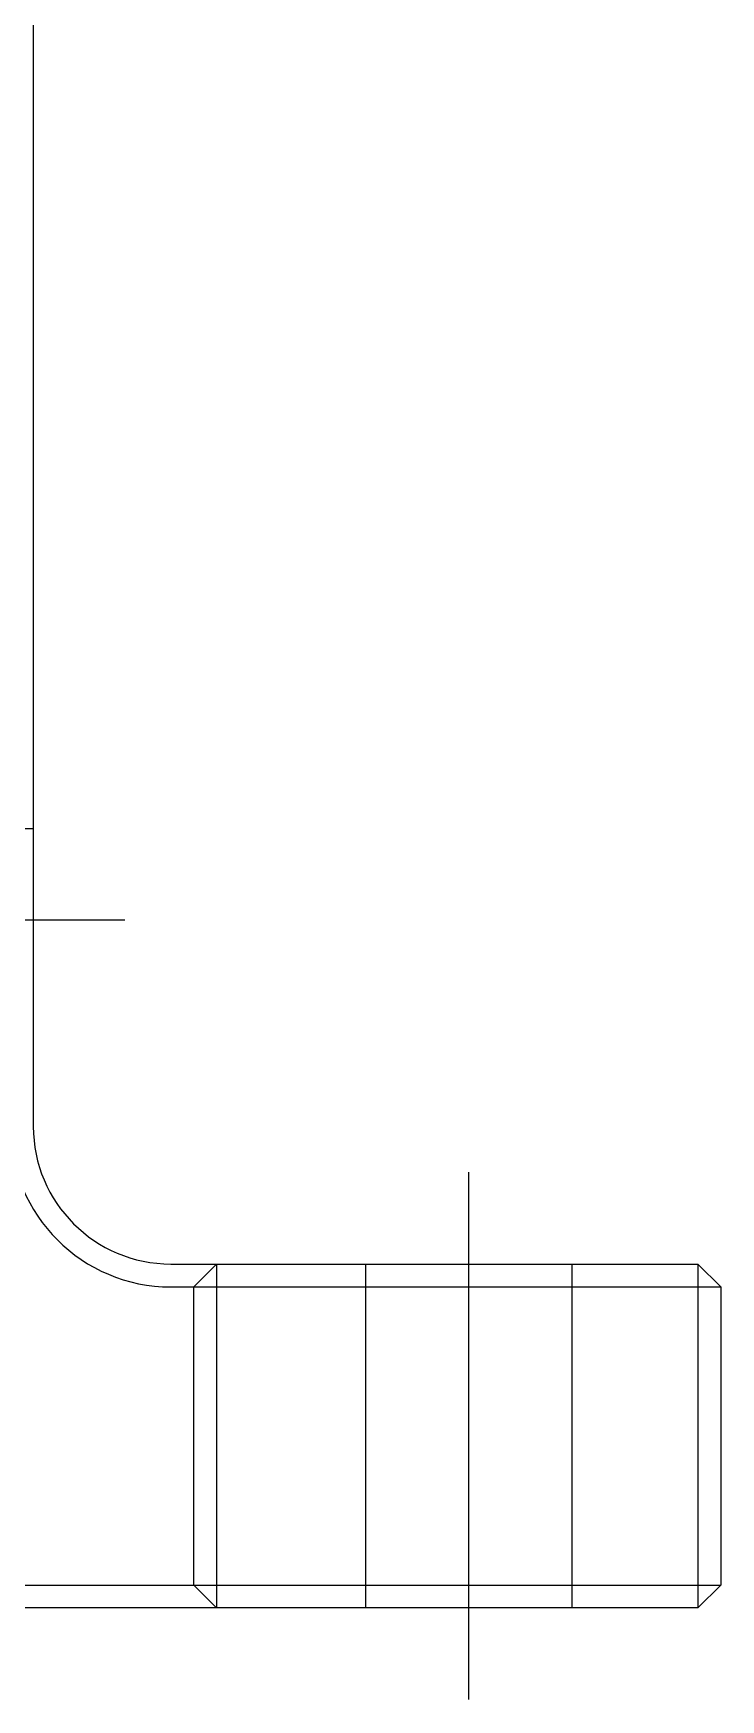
# Model space of a CAD drawing. Extents: x 1 to 266, y 0 to 225.
# Drawn here: x 180.41 to 195.41, y 65.15 to 101.49 of the extents above; entities that cross this region are included whole.
import ezdxf

# ---------------------------------------------------------------- set-up
doc = ezdxf.new("R2010")
doc.units = 0
doc.linetypes.add('CENTER', pattern=[50.8, 31.75, -6.35, 6.35, -6.35])
doc.linetypes.add('DASHED', pattern=[19.05, 12.7, -6.35])
doc.layers.get('0').update_dxf_attribs({"linetype": 'CONTINUOUS'})
doc.layers.add('CENTER', color=1, linetype='CENTER')

msp = doc.modelspace()

# ---------------------------------------------------------------- linework, layer by layer
at = {"color": 7, "linetype": 'CONTINUOUS'}
for p, q in [((180.409, 146.651), (180.409, 77.651)), ((183.409, 74.651), (194.909, 74.651)), ((183.909, 74.151), (184.409, 74.651)), ((184.409, 74.651), (184.409, 67.151)), ((194.909, 74.651), (195.409, 74.151)), ((194.909, 74.651), (194.909, 67.151)), ((183.409, 74.151), (195.409, 74.151)), ((183.909, 67.651), (183.909, 74.151)), ((195.409, 74.151), (195.409, 67.651)), ((174.409, 67.651), (195.409, 67.651)), ((184.409, 67.151), (183.909, 67.651)), ((195.409, 67.651), (194.909, 67.151)), ((194.909, 67.151), (167.509, 67.151))]:
    msp.add_line(p, q, dxfattribs=at)
at = {"color": 3, "linetype": 'DASHED'}
for p, q in [((173.909, 84.151), (180.409, 84.151)), ((187.659, 74.651), (187.659, 67.151)), ((192.159, 74.651), (192.159, 67.151))]:
    msp.add_line(p, q, dxfattribs=at)
at = {"color": 7, "linetype": 'CONTINUOUS'}
for radius in [3.5, 3]:
    msp.add_arc((183.409, 77.651), radius, 180, 270, dxfattribs=at)
at = {"layer": 'CENTER', "color": 1, "linetype": 'CENTER'}
for p, q in [((182.409, 82.151), (168.409, 82.151)), ((189.909, 76.651), (189.909, 65.151))]:
    msp.add_line(p, q, dxfattribs=at)

doc.saveas('drawing.dxf')
